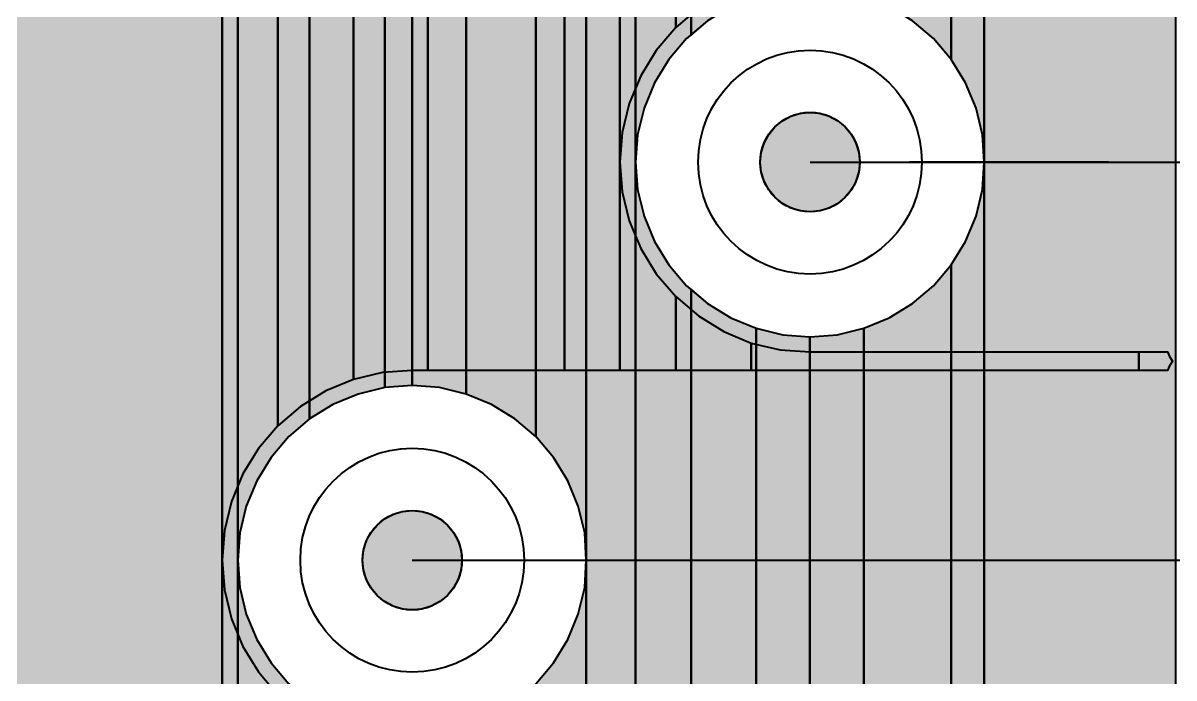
# Model space of a CAD drawing. Header units: millimetres. Extents: x 3.5 to 57, y 2.4 to 42.4.
# Drawn here: x 48.037 to 50.352, y 26.99 to 28.307 of the extents above; entities that cross this region are included whole.
import ezdxf

# ---------------------------------------------------------------- set-up
doc = ezdxf.new("R2010")
doc.units = ezdxf.units.MM
for name, color, linetype in [('bottom_copper', 7, 'Continuous'), ('drill_plated', 7, 'Continuous'), ('top_copper', 7, 'Continuous'), ('top_silk', 7, 'Continuous')]:
    doc.layers.add(name, color=color, linetype=linetype)

# ---------------------------------------------------------------- blocks, each defined once
blk = doc.blocks.new('Block2128')
at = {"layer": 'bottom_copper', "lineweight": 40}
for points in [[(0.1755, 25.4417), (0.1398, 25.4836), (0.0979, 25.5193), (0.0509, 25.5481), (0, 25.5692), (0, 38.9999), (0.1755, 38.9999), (0.1755, 25.4417)], [(0.2415, 25.2353), (0.2383, 25.2902), (0.2254, 25.3438), (0.2043, 25.3947), (0.1755, 25.4417), (0.1755, 38.9999), (0.2415, 38.9999), (0.2415, 25.2353)], [(0.6267, 0), (0.2415, 0), (0.2415, 38.9999), (0.6267, 38.9999), (0.6267, 0)], [(0.2415, 23.6353), (0.2383, 23.6902), (0.2254, 23.7438), (0.2043, 23.7947), (0.1755, 23.8417), (0.1755, 25.0289), (0.2043, 25.0759), (0.2254, 25.1268), (0.2383, 25.1804), (0.2415, 25.2353), (0.2415, 23.6353)], [(0.1755, 23.8417), (0.1398, 23.8836), (0.0979, 23.9193), (0.0509, 23.9481), (0, 23.9692), (0, 24.9014), (0.0509, 24.9225), (0.0979, 24.9513), (0.1398, 24.987), (0.1755, 25.0289), (0.1755, 23.8417)], [(0, 23.9692), (-0.0536, 23.9821), (-0.1085, 23.9864), (-0.109, 23.9863), (-0.109, 24.8843), (-0.1085, 24.8842), (-0.0536, 24.8885), (0, 24.9014), (0, 23.9692)]]:
    blk.add_hatch(color=7, dxfattribs=at).paths.add_polyline_path(points, flags=0)
at = {"layer": 'bottom_copper', "color": 7, "lineweight": 40}
for points in [[(0.1755, 25.4417), (0.1398, 25.4836), (0.0979, 25.5193), (0.0509, 25.5481), (0, 25.5692), (0, 38.9999), (0.1755, 38.9999), (0.1755, 25.4417)], [(0.2415, 25.2353), (0.2383, 25.2902), (0.2254, 25.3438), (0.2043, 25.3947), (0.1755, 25.4417), (0.1755, 38.9999), (0.2415, 38.9999), (0.2415, 25.2353)], [(0.6267, 0), (0.2415, 0), (0.2415, 38.9999), (0.6267, 38.9999), (0.6267, 0)], [(0.2415, 23.6353), (0.2383, 23.6902), (0.2254, 23.7438), (0.2043, 23.7947), (0.1755, 23.8417), (0.1755, 25.0289), (0.2043, 25.0759), (0.2254, 25.1268), (0.2383, 25.1804), (0.2415, 25.2353), (0.2415, 23.6353)], [(0.1755, 23.8417), (0.1398, 23.8836), (0.0979, 23.9193), (0.0509, 23.9481), (0, 23.9692), (0, 24.9014), (0.0509, 24.9225), (0.0979, 24.9513), (0.1398, 24.987), (0.1755, 25.0289), (0.1755, 23.8417)], [(0, 23.9692), (-0.0536, 23.9821), (-0.1085, 23.9864), (-0.109, 23.9863), (-0.109, 24.8843), (-0.1085, 24.8842), (-0.0536, 24.8885), (0, 24.9014), (0, 23.9692)]]:
    blk.add_lwpolyline(points, close=True, dxfattribs=at)
blk = doc.blocks.new('Block3784')
at = {"layer": 'bottom_copper', "lineweight": 40}
for points in [[(0, 24.7692), (-0.0536, 24.7821), (-0.1085, 24.7864), (-0.109, 24.7863), (-0.109, 38.9999), (0, 38.9999), (0, 24.7692)], [(0.1398, 24.6836), (0.0979, 24.7193), (0.0509, 24.7481), (0, 24.7692), (0, 38.9999), (0.1398, 38.9999), (0.1398, 24.6836)], [(0.2415, 24.4353), (0.2383, 24.4902), (0.2254, 24.5438), (0.2043, 24.5947), (0.1755, 24.6417), (0.1398, 24.6836), (0.1398, 38.9999), (0.2415, 38.9999), (0.2415, 24.4353)], [(0.3404, 4.6788), (0.3385, 4.6819), (0.2736, 4.7579), (0.2415, 4.7853), (0.2415, 38.9999), (0.3404, 38.9999), (0.3404, 4.6788)], [(0.4523, 25.4914), (0.4432, 25.4836), (0.4075, 25.4417), (0.3787, 25.3947), (0.3576, 25.3438), (0.3447, 25.2902), (0.3404, 25.2353), (0.3404, 38.9999), (0.4523, 38.9999), (0.4523, 25.4914)], [(0.583, 25.5692), (0.5321, 25.5481), (0.4851, 25.5193), (0.4523, 25.4914), (0.4523, 38.9999), (0.583, 38.9999), (0.583, 25.5692)], [(0.4523, 23.8914), (0.4432, 23.8836), (0.4075, 23.8417), (0.3787, 23.7947), (0.3576, 23.7438), (0.3447, 23.6902), (0.3404, 23.6353), (0.3404, 25.2353), (0.3447, 25.1804), (0.3576, 25.1268), (0.3787, 25.0759), (0.4075, 25.0289), (0.4432, 24.987), (0.4523, 24.9792), (0.4523, 23.8914)], [(0.583, 23.9692), (0.5321, 23.9481), (0.4851, 23.9193), (0.4523, 23.8914), (0.4523, 24.9792), (0.4851, 24.9513), (0.5321, 24.9225), (0.583, 24.9014), (0.583, 23.9692)], [(0.691, 23.9863), (0.6366, 23.9821), (0.583, 23.9692), (0.583, 24.9014), (0.6366, 24.8885), (0.691, 24.8843), (0.691, 23.9863)], [(0.2415, 22.8353), (0.2383, 22.8902), (0.2254, 22.9438), (0.2043, 22.9947), (0.1755, 23.0417), (0.1398, 23.0836), (0.1398, 24.1871), (0.1755, 24.229), (0.2043, 24.2759), (0.2254, 24.3268), (0.2383, 24.3804), (0.2415, 24.4353), (0.2415, 22.8353)]]:
    blk.add_hatch(color=7, dxfattribs=at).paths.add_polyline_path(points, flags=0)
at = {"layer": 'bottom_copper', "color": 7, "lineweight": 40}
for points in [[(0, 24.7692), (-0.0536, 24.7821), (-0.1085, 24.7864), (-0.109, 24.7863), (-0.109, 38.9999), (0, 38.9999), (0, 24.7692)], [(0.1398, 24.6836), (0.0979, 24.7193), (0.0509, 24.7481), (0, 24.7692), (0, 38.9999), (0.1398, 38.9999), (0.1398, 24.6836)], [(0.2415, 24.4353), (0.2383, 24.4902), (0.2254, 24.5438), (0.2043, 24.5947), (0.1755, 24.6417), (0.1398, 24.6836), (0.1398, 38.9999), (0.2415, 38.9999), (0.2415, 24.4353)], [(0.3404, 4.6788), (0.3385, 4.6819), (0.2736, 4.7579), (0.2415, 4.7853), (0.2415, 38.9999), (0.3404, 38.9999), (0.3404, 4.6788)], [(0.4523, 25.4914), (0.4432, 25.4836), (0.4075, 25.4417), (0.3787, 25.3947), (0.3576, 25.3438), (0.3447, 25.2902), (0.3404, 25.2353), (0.3404, 38.9999), (0.4523, 38.9999), (0.4523, 25.4914)], [(0.583, 25.5692), (0.5321, 25.5481), (0.4851, 25.5193), (0.4523, 25.4914), (0.4523, 38.9999), (0.583, 38.9999), (0.583, 25.5692)], [(0.4523, 23.8914), (0.4432, 23.8836), (0.4075, 23.8417), (0.3787, 23.7947), (0.3576, 23.7438), (0.3447, 23.6902), (0.3404, 23.6353), (0.3404, 25.2353), (0.3447, 25.1804), (0.3576, 25.1268), (0.3787, 25.0759), (0.4075, 25.0289), (0.4432, 24.987), (0.4523, 24.9792), (0.4523, 23.8914)], [(0.583, 23.9692), (0.5321, 23.9481), (0.4851, 23.9193), (0.4523, 23.8914), (0.4523, 24.9792), (0.4851, 24.9513), (0.5321, 24.9225), (0.583, 24.9014), (0.583, 23.9692)], [(0.691, 23.9863), (0.6366, 23.9821), (0.583, 23.9692), (0.583, 24.9014), (0.6366, 24.8885), (0.691, 24.8843), (0.691, 23.9863)], [(0.2415, 22.8353), (0.2383, 22.8902), (0.2254, 22.9438), (0.2043, 22.9947), (0.1755, 23.0417), (0.1398, 23.0836), (0.1398, 24.1871), (0.1755, 24.229), (0.2043, 24.2759), (0.2254, 24.3268), (0.2383, 24.3804), (0.2415, 24.4353), (0.2415, 22.8353)]]:
    blk.add_lwpolyline(points, close=True, dxfattribs=at)
blk = doc.blocks.new('Block4807')
at = {"layer": 'bottom_copper', "lineweight": 40}
for points in [[(7.5396, 4.9425), (3.2753, 4.9425), (3.2753, 38.9999), (7.5396, 38.9999), (7.5396, 4.9425)], [(7.6843, 24.7193), (7.6424, 24.6836), (7.6067, 24.6417), (7.5779, 24.5947), (7.5568, 24.5438), (7.5439, 24.4902), (7.5396, 24.4353), (7.5396, 38.9999), (7.6843, 38.9999), (7.6843, 24.7193)], [(7.8358, 24.7821), (7.7822, 24.7692), (7.7313, 24.7481), (7.6843, 24.7193), (7.6843, 38.9999), (7.8358, 38.9999), (7.8358, 24.7821)], [(7.8902, 24.7863), (7.8358, 24.7821), (7.8358, 38.9999), (7.8902, 38.9999), (7.8902, 24.7863)], [(7.6843, 23.1193), (7.6424, 23.0836), (7.6067, 23.0417), (7.5779, 22.9947), (7.5568, 22.9438), (7.5439, 22.8902), (7.5396, 22.8353), (7.5396, 24.4353), (7.5439, 24.3804), (7.5568, 24.3268), (7.5779, 24.2759), (7.6067, 24.229), (7.6424, 24.1871), (7.6843, 24.1513), (7.6843, 23.1193)]]:
    blk.add_hatch(color=7, dxfattribs=at).paths.add_polyline_path(points, flags=0)
at = {"layer": 'bottom_copper', "color": 7, "lineweight": 40}
for points in [[(7.5396, 4.9425), (3.2753, 4.9425), (3.2753, 38.9999), (7.5396, 38.9999), (7.5396, 4.9425)], [(7.6843, 24.7193), (7.6424, 24.6836), (7.6067, 24.6417), (7.5779, 24.5947), (7.5568, 24.5438), (7.5439, 24.4902), (7.5396, 24.4353), (7.5396, 38.9999), (7.6843, 38.9999), (7.6843, 24.7193)], [(7.8358, 24.7821), (7.7822, 24.7692), (7.7313, 24.7481), (7.6843, 24.7193), (7.6843, 38.9999), (7.8358, 38.9999), (7.8358, 24.7821)], [(7.8902, 24.7863), (7.8358, 24.7821), (7.8358, 38.9999), (7.8902, 38.9999), (7.8902, 24.7863)], [(7.6843, 23.1193), (7.6424, 23.0836), (7.6067, 23.0417), (7.5779, 22.9947), (7.5568, 22.9438), (7.5439, 22.8902), (7.5396, 22.8353), (7.5396, 24.4353), (7.5439, 24.3804), (7.5568, 24.3268), (7.5779, 24.2759), (7.6067, 24.229), (7.6424, 24.1871), (7.6843, 24.1513), (7.6843, 23.1193)]]:
    blk.add_lwpolyline(points, close=True, dxfattribs=at)
blk = doc.blocks.new('Block24421')
at = {"layer": 'top_copper', "lineweight": 40}
for points in [[(-0.112, 4.9425), (-2.0841, 4.9425), (-2.0841, 38.9999), (-0.112, 38.9999), (-0.112, 4.9425)], [(0, 24.7056), (-0.039, 24.6599), (-0.0703, 24.6088), (-0.0933, 24.5534), (-0.1073, 24.4951), (-0.112, 24.4353), (-0.112, 38.9999), (0, 38.9999), (0, 24.7056)], [(0.1521, 24.7988), (0.0967, 24.7758), (0.0456, 24.7445), (0, 24.7056), (0, 38.9999), (0.1521, 38.9999), (0.1521, 24.7988)], [(0.3015, 24.8163), (0.2702, 24.8163), (0.2104, 24.8128), (0.1521, 24.7988), (0.1521, 38.9999), (0.3015, 38.9999), (0.3015, 24.8163)], [(0.5763, 24.8163), (0.3015, 24.8163), (0.3015, 38.9999), (0.5763, 38.9999), (0.5763, 24.8163)], [(0.688, 24.8163), (0.5763, 24.8163), (0.5763, 38.9999), (0.688, 38.9999), (0.688, 24.8163)], [(0.8, 25.5055), (0.761, 25.4599), (0.7297, 25.4088), (0.7067, 25.3534), (0.6927, 25.2951), (0.688, 25.2353), (0.688, 38.9999), (0.8, 38.9999), (0.8, 25.5055)], [(0.9521, 25.5988), (0.8967, 25.5758), (0.8456, 25.5445), (0.8, 25.5055), (0.8, 38.9999), (0.9521, 38.9999), (0.9521, 25.5988)], [(0.8, 24.8163), (0.688, 24.8163), (0.688, 25.2353), (0.6927, 25.1755), (0.7067, 25.1172), (0.7297, 25.0618), (0.761, 25.0107), (0.8, 24.9651), (0.8, 24.8163)], [(0.9521, 24.8163), (0.8, 24.8163), (0.8, 24.9651), (0.8456, 24.9261), (0.8967, 24.8948), (0.9521, 24.8718), (0.9521, 24.8163)], [(1.7315, 24.8163), (0.9521, 24.8163), (0.9521, 24.8718), (1.0104, 24.8578), (1.0702, 24.8543), (1.7315, 24.8543), (1.7315, 24.8163)], [(0, 23.1055), (-0.039, 23.0599), (-0.0703, 23.0088), (-0.0933, 22.9534), (-0.1073, 22.8951), (-0.112, 22.8353), (-0.112, 24.4353), (-0.1073, 24.3755), (-0.0933, 24.3172), (-0.0703, 24.2618), (-0.039, 24.2107), (0, 24.1651), (0, 23.1055)]]:
    blk.add_hatch(color=7, dxfattribs=at).paths.add_polyline_path(points, flags=0)
at = {"layer": 'top_copper', "color": 7, "lineweight": 40}
for points in [[(-0.112, 4.9425), (-2.0841, 4.9425), (-2.0841, 38.9999), (-0.112, 38.9999), (-0.112, 4.9425)], [(0, 24.7056), (-0.039, 24.6599), (-0.0703, 24.6088), (-0.0933, 24.5534), (-0.1073, 24.4951), (-0.112, 24.4353), (-0.112, 38.9999), (0, 38.9999), (0, 24.7056)], [(0.1521, 24.7988), (0.0967, 24.7758), (0.0456, 24.7445), (0, 24.7056), (0, 38.9999), (0.1521, 38.9999), (0.1521, 24.7988)], [(0.3015, 24.8163), (0.2702, 24.8163), (0.2104, 24.8128), (0.1521, 24.7988), (0.1521, 38.9999), (0.3015, 38.9999), (0.3015, 24.8163)], [(0.5763, 24.8163), (0.3015, 24.8163), (0.3015, 38.9999), (0.5763, 38.9999), (0.5763, 24.8163)], [(0.688, 24.8163), (0.5763, 24.8163), (0.5763, 38.9999), (0.688, 38.9999), (0.688, 24.8163)], [(0.8, 25.5055), (0.761, 25.4599), (0.7297, 25.4088), (0.7067, 25.3534), (0.6927, 25.2951), (0.688, 25.2353), (0.688, 38.9999), (0.8, 38.9999), (0.8, 25.5055)], [(0.9521, 25.5988), (0.8967, 25.5758), (0.8456, 25.5445), (0.8, 25.5055), (0.8, 38.9999), (0.9521, 38.9999), (0.9521, 25.5988)], [(0.8, 24.8163), (0.688, 24.8163), (0.688, 25.2353), (0.6927, 25.1755), (0.7067, 25.1172), (0.7297, 25.0618), (0.761, 25.0107), (0.8, 24.9651), (0.8, 24.8163)], [(0.9521, 24.8163), (0.8, 24.8163), (0.8, 24.9651), (0.8456, 24.9261), (0.8967, 24.8948), (0.9521, 24.8718), (0.9521, 24.8163)], [(1.7315, 24.8163), (0.9521, 24.8163), (0.9521, 24.8718), (1.0104, 24.8578), (1.0702, 24.8543), (1.7315, 24.8543), (1.7315, 24.8163)], [(0, 23.1055), (-0.039, 23.0599), (-0.0703, 23.0088), (-0.0933, 22.9534), (-0.1073, 22.8951), (-0.112, 22.8353), (-0.112, 24.4353), (-0.1073, 24.3755), (-0.0933, 24.3172), (-0.0703, 24.2618), (-0.039, 24.2107), (0, 24.1651), (0, 23.1055)]]:
    blk.add_lwpolyline(points, close=True, dxfattribs=at)

msp = doc.modelspace()

# ---------------------------------------------------------------- hatches: boundary and pattern name
at = {"layer": 'bottom_copper', "lineweight": 40}
for points in [[(49.7184, 28.0076), (49.7127, 27.9888), (49.7034, 27.9715), (49.691, 27.9564), (49.6759, 27.944), (49.6586, 27.9347), (49.6398, 27.929), (49.6203, 27.9271), (49.6008, 27.929), (49.582, 27.9347), (49.5647, 27.944), (49.5496, 27.9564), (49.5372, 27.9715), (49.5279, 27.9888), (49.5222, 28.0076), (49.5203, 28.0271), (49.5222, 28.0466), (49.5279, 28.0654), (49.5372, 28.0827), (49.5496, 28.0978), (49.5647, 28.1102), (49.582, 28.1195), (49.6008, 28.1252), (49.6203, 28.1271), (49.6398, 28.1252), (49.6586, 28.1195), (49.6759, 28.1102), (49.691, 28.0978), (49.7034, 28.0827), (49.7127, 28.0654), (49.7184, 28.0466), (49.7203, 28.0271), (49.7184, 28.0076)], [(48.9184, 27.2076), (48.9127, 27.1888), (48.9034, 27.1715), (48.891, 27.1564), (48.8759, 27.144), (48.8586, 27.1347), (48.8398, 27.129), (48.8203, 27.1271), (48.8008, 27.129), (48.782, 27.1347), (48.7647, 27.144), (48.7496, 27.1564), (48.7372, 27.1715), (48.7279, 27.1888), (48.7222, 27.2076), (48.7203, 27.2271), (48.7222, 27.2466), (48.7279, 27.2654), (48.7372, 27.2827), (48.7496, 27.2978), (48.7647, 27.3102), (48.782, 27.3195), (48.8008, 27.3252), (48.8203, 27.3271), (48.8398, 27.3252), (48.8586, 27.3195), (48.8759, 27.3102), (48.891, 27.2978), (48.9034, 27.2827), (48.9127, 27.2654), (48.9184, 27.2466), (48.9203, 27.2271), (48.9184, 27.2076)]]:
    msp.add_hatch(color=7, dxfattribs=at).paths.add_polyline_path(points, flags=0)
at = {"layer": 'drill_plated', "lineweight": 40}
for points in [[(49.7184, 28.0076), (49.7127, 27.9888), (49.7034, 27.9715), (49.691, 27.9564), (49.6759, 27.944), (49.6586, 27.9347), (49.6398, 27.929), (49.6203, 27.9271), (49.6008, 27.929), (49.582, 27.9347), (49.5647, 27.944), (49.5496, 27.9564), (49.5372, 27.9715), (49.5279, 27.9888), (49.5222, 28.0076), (49.5203, 28.0271), (49.5222, 28.0466), (49.5279, 28.0654), (49.5372, 28.0827), (49.5496, 28.0978), (49.5647, 28.1102), (49.582, 28.1195), (49.6008, 28.1252), (49.6203, 28.1271), (49.6398, 28.1252), (49.6586, 28.1195), (49.6759, 28.1102), (49.691, 28.0978), (49.7034, 28.0827), (49.7127, 28.0654), (49.7184, 28.0466), (49.7203, 28.0271), (49.7184, 28.0076)], [(48.9184, 27.2076), (48.9127, 27.1888), (48.9034, 27.1715), (48.891, 27.1564), (48.8759, 27.144), (48.8586, 27.1347), (48.8398, 27.129), (48.8203, 27.1271), (48.8008, 27.129), (48.782, 27.1347), (48.7647, 27.144), (48.7496, 27.1564), (48.7372, 27.1715), (48.7279, 27.1888), (48.7222, 27.2076), (48.7203, 27.2271), (48.7222, 27.2466), (48.7279, 27.2654), (48.7372, 27.2827), (48.7496, 27.2978), (48.7647, 27.3102), (48.782, 27.3195), (48.8008, 27.3252), (48.8203, 27.3271), (48.8398, 27.3252), (48.8586, 27.3195), (48.8759, 27.3102), (48.891, 27.2978), (48.9034, 27.2827), (48.9127, 27.2654), (48.9184, 27.2466), (48.9203, 27.2271), (48.9184, 27.2076)]]:
    msp.add_hatch(color=7, dxfattribs=at).paths.add_polyline_path(points, flags=0)
at = {"layer": 'top_copper', "lineweight": 40}
for points in [[(49.7184, 28.0076), (49.7127, 27.9888), (49.7034, 27.9715), (49.691, 27.9564), (49.6759, 27.944), (49.6586, 27.9347), (49.6398, 27.929), (49.6203, 27.9271), (49.6008, 27.929), (49.582, 27.9347), (49.5647, 27.944), (49.5496, 27.9564), (49.5372, 27.9715), (49.5279, 27.9888), (49.5222, 28.0076), (49.5203, 28.0271), (49.5222, 28.0466), (49.5279, 28.0654), (49.5372, 28.0827), (49.5496, 28.0978), (49.5647, 28.1102), (49.582, 28.1195), (49.6008, 28.1252), (49.6203, 28.1271), (49.6398, 28.1252), (49.6586, 28.1195), (49.6759, 28.1102), (49.691, 28.0978), (49.7034, 28.0827), (49.7127, 28.0654), (49.7184, 28.0466), (49.7203, 28.0271), (49.7184, 28.0076)], [(50.3433, 27.6178), (50.3393, 27.6081), (50.2816, 27.6081), (50.2816, 27.6461), (50.3393, 27.6461), (50.3433, 27.6364), (50.349, 27.6271), (50.3433, 27.6178)], [(48.9184, 27.2076), (48.9127, 27.1888), (48.9034, 27.1715), (48.891, 27.1564), (48.8759, 27.144), (48.8586, 27.1347), (48.8398, 27.129), (48.8203, 27.1271), (48.8008, 27.129), (48.782, 27.1347), (48.7647, 27.144), (48.7496, 27.1564), (48.7372, 27.1715), (48.7279, 27.1888), (48.7222, 27.2076), (48.7203, 27.2271), (48.7222, 27.2466), (48.7279, 27.2654), (48.7372, 27.2827), (48.7496, 27.2978), (48.7647, 27.3102), (48.782, 27.3195), (48.8008, 27.3252), (48.8203, 27.3271), (48.8398, 27.3252), (48.8586, 27.3195), (48.8759, 27.3102), (48.891, 27.2978), (48.9034, 27.2827), (48.9127, 27.2654), (48.9184, 27.2466), (48.9203, 27.2271), (48.9184, 27.2076)]]:
    msp.add_hatch(color=7, dxfattribs=at).paths.add_polyline_path(points, flags=0)

# ---------------------------------------------------------------- linework, layer by layer
at = {"layer": 'bottom_copper', "color": 7, "lineweight": 40}
for p, q in [((48.8198, 27.5781), (48.8198, 41.7917)), ((48.8198, 41.7917), (48.8198, 27.5781)), ((49.4139, 28.3111), (49.372, 28.2754)), ((49.8686, 28.2754), (49.8267, 28.3111)), ((49.372, 28.2754), (49.3363, 28.2335)), ((49.9043, 28.2335), (49.8686, 28.2754)), ((49.3363, 28.2335), (49.3075, 28.1865)), ((49.9331, 28.1865), (49.9043, 28.2335)), ((49.3075, 28.1865), (49.2864, 28.1356)), ((49.9542, 28.1356), (49.9331, 28.1865)), ((49.2864, 28.1356), (49.2735, 28.082)), ((49.9671, 28.082), (49.9542, 28.1356)), ((49.2735, 28.082), (49.2692, 28.0271)), ((49.9703, 28.0271), (49.9671, 28.082)), ((49.2692, 28.0271), (49.2735, 27.9722)), ((49.9671, 27.9722), (49.9703, 28.0271)), ((49.2735, 27.9722), (49.2864, 27.9186)), ((49.9542, 27.9186), (49.9671, 27.9722)), ((49.2864, 27.9186), (49.3075, 27.8677)), ((49.9331, 27.8677), (49.9542, 27.9186)), ((49.3075, 27.8677), (49.3363, 27.8207)), ((49.9043, 27.8207), (49.9331, 27.8677)), ((49.3363, 27.8207), (49.372, 27.7788)), ((49.8686, 27.7788), (49.9043, 27.8207)), ((49.372, 27.7788), (49.4139, 27.7431)), ((49.8267, 27.7431), (49.8686, 27.7788)), ((49.4139, 27.7431), (49.4609, 27.7143)), ((49.7797, 27.7143), (49.8267, 27.7431)), ((49.4609, 27.7143), (49.5118, 27.6932)), ((49.7288, 27.6932), (49.7797, 27.7143)), ((49.5118, 27.6932), (49.5654, 27.6803)), ((49.6752, 27.6803), (49.7288, 27.6932)), ((49.5654, 27.6803), (49.6198, 27.6761)), ((49.6198, 26.7781), (49.6198, 27.6761)), ((49.6198, 27.6761), (49.6203, 27.676)), ((49.6198, 27.6761), (49.6198, 26.7781)), ((49.6203, 27.676), (49.6752, 27.6803)), ((48.7654, 27.5739), (48.7118, 27.561)), ((48.8198, 27.5781), (48.7654, 27.5739)), ((48.8203, 27.5782), (48.8198, 27.5781)), ((48.8752, 27.5739), (48.8203, 27.5782)), ((48.9288, 27.561), (48.8752, 27.5739)), ((48.7118, 27.561), (48.6609, 27.5399)), ((48.9797, 27.5399), (48.9288, 27.561)), ((48.6609, 27.5399), (48.6139, 27.5111)), ((49.0267, 27.5111), (48.9797, 27.5399)), ((48.6139, 27.5111), (48.572, 27.4754)), ((49.0686, 27.4754), (49.0267, 27.5111)), ((48.572, 27.4754), (48.5363, 27.4335)), ((49.1043, 27.4335), (49.0686, 27.4754)), ((48.5363, 27.4335), (48.5075, 27.3865)), ((49.1331, 27.3865), (49.1043, 27.4335)), ((48.5075, 27.3865), (48.4864, 27.3356)), ((49.1542, 27.3356), (49.1331, 27.3865)), ((48.4864, 27.3356), (48.4735, 27.282)), ((49.1671, 27.282), (49.1542, 27.3356)), ((48.4735, 27.282), (48.4692, 27.2271)), ((49.1703, 27.2271), (49.1671, 27.282)), ((48.4692, 27.2271), (48.4735, 27.1722)), ((49.1671, 27.1722), (49.1703, 27.2271)), ((48.4735, 27.1722), (48.4864, 27.1186)), ((49.1542, 27.1186), (49.1671, 27.1722)), ((48.4864, 27.1186), (48.5075, 27.0677)), ((49.1331, 27.0677), (49.1542, 27.1186)), ((48.5075, 27.0677), (48.5363, 27.0208)), ((49.1043, 27.0208), (49.1331, 27.0677)), ((48.5363, 27.0208), (48.572, 26.9789)), ((49.0686, 26.9789), (49.1043, 27.0208))]:
    msp.add_line(p, q, dxfattribs=at)
for points in [[(49.7184, 28.0076), (49.7127, 27.9888), (49.7034, 27.9715), (49.691, 27.9564), (49.6759, 27.944), (49.6586, 27.9347), (49.6398, 27.929), (49.6203, 27.9271), (49.6008, 27.929), (49.582, 27.9347), (49.5647, 27.944), (49.5496, 27.9564), (49.5372, 27.9715), (49.5279, 27.9888), (49.5222, 28.0076), (49.5203, 28.0271), (49.5222, 28.0466), (49.5279, 28.0654), (49.5372, 28.0827), (49.5496, 28.0978), (49.5647, 28.1102), (49.582, 28.1195), (49.6008, 28.1252), (49.6203, 28.1271), (49.6398, 28.1252), (49.6586, 28.1195), (49.6759, 28.1102), (49.691, 28.0978), (49.7034, 28.0827), (49.7127, 28.0654), (49.7184, 28.0466), (49.7203, 28.0271), (49.7184, 28.0076)], [(48.9184, 27.2076), (48.9127, 27.1888), (48.9034, 27.1715), (48.891, 27.1564), (48.8759, 27.144), (48.8586, 27.1347), (48.8398, 27.129), (48.8203, 27.1271), (48.8008, 27.129), (48.782, 27.1347), (48.7647, 27.144), (48.7496, 27.1564), (48.7372, 27.1715), (48.7279, 27.1888), (48.7222, 27.2076), (48.7203, 27.2271), (48.7222, 27.2466), (48.7279, 27.2654), (48.7372, 27.2827), (48.7496, 27.2978), (48.7647, 27.3102), (48.782, 27.3195), (48.8008, 27.3252), (48.8203, 27.3271), (48.8398, 27.3252), (48.8586, 27.3195), (48.8759, 27.3102), (48.891, 27.2978), (48.9034, 27.2827), (48.9127, 27.2654), (48.9184, 27.2466), (48.9203, 27.2271), (48.9184, 27.2076)]]:
    msp.add_lwpolyline(points, close=True, dxfattribs=at)
for centre, major_axis in [((49.6203, 28.0271), (0.225, 0)), ((49.6203, 28.0271), (0.1, 0)), ((48.8203, 27.2271), (0.225, 0)), ((48.8203, 27.2271), (0.1, 0))]:
    msp.add_ellipse(centre, major_axis=major_axis, ratio=1, dxfattribs=at)
at = {"layer": 'drill_plated', "color": 7, "lineweight": 40}
for points in [[(49.7184, 28.0076), (49.7127, 27.9888), (49.7034, 27.9715), (49.691, 27.9564), (49.6759, 27.944), (49.6586, 27.9347), (49.6398, 27.929), (49.6203, 27.9271), (49.6008, 27.929), (49.582, 27.9347), (49.5647, 27.944), (49.5496, 27.9564), (49.5372, 27.9715), (49.5279, 27.9888), (49.5222, 28.0076), (49.5203, 28.0271), (49.5222, 28.0466), (49.5279, 28.0654), (49.5372, 28.0827), (49.5496, 28.0978), (49.5647, 28.1102), (49.582, 28.1195), (49.6008, 28.1252), (49.6203, 28.1271), (49.6398, 28.1252), (49.6586, 28.1195), (49.6759, 28.1102), (49.691, 28.0978), (49.7034, 28.0827), (49.7127, 28.0654), (49.7184, 28.0466), (49.7203, 28.0271), (49.7184, 28.0076)], [(48.9184, 27.2076), (48.9127, 27.1888), (48.9034, 27.1715), (48.891, 27.1564), (48.8759, 27.144), (48.8586, 27.1347), (48.8398, 27.129), (48.8203, 27.1271), (48.8008, 27.129), (48.782, 27.1347), (48.7647, 27.144), (48.7496, 27.1564), (48.7372, 27.1715), (48.7279, 27.1888), (48.7222, 27.2076), (48.7203, 27.2271), (48.7222, 27.2466), (48.7279, 27.2654), (48.7372, 27.2827), (48.7496, 27.2978), (48.7647, 27.3102), (48.782, 27.3195), (48.8008, 27.3252), (48.8203, 27.3271), (48.8398, 27.3252), (48.8586, 27.3195), (48.8759, 27.3102), (48.891, 27.2978), (48.9034, 27.2827), (48.9127, 27.2654), (48.9184, 27.2466), (48.9203, 27.2271), (48.9184, 27.2076)]]:
    msp.add_lwpolyline(points, close=True, dxfattribs=at)
for centre in [(49.6203, 28.0271), (48.8203, 27.2271)]:
    msp.add_ellipse(centre, major_axis=(0.1, 0), ratio=1, dxfattribs=at)
at = {"layer": 'top_copper', "color": 7, "lineweight": 40}
for p, q in [((49.3957, 28.3363), (49.3501, 28.2973)), ((49.3501, 28.2973), (49.3111, 28.2517)), ((49.3111, 28.2517), (49.2798, 28.2006)), ((49.2798, 28.2006), (49.2568, 28.1452)), ((49.2568, 28.1452), (49.2428, 28.0869)), ((49.2428, 28.0869), (49.2381, 28.0271)), ((49.2381, 28.0271), (49.2428, 27.9673)), ((49.6203, 28.0271), (51.2203, 28.0271)), ((49.2428, 27.9673), (49.2568, 27.909)), ((49.2568, 27.909), (49.2798, 27.8536)), ((49.2798, 27.8536), (49.3111, 27.8025)), ((49.3111, 27.8025), (49.3501, 27.7569)), ((49.3501, 27.7569), (49.3957, 27.7179)), ((49.3957, 27.7179), (49.4468, 27.6866)), ((49.4468, 27.6866), (49.5022, 27.6636)), ((49.5022, 27.6636), (49.5605, 27.6496)), ((49.5605, 27.6496), (49.6203, 27.6461)), ((49.6203, 27.6461), (50.2816, 27.6461)), ((50.2816, 27.6081), (50.2816, 27.6461)), ((50.2816, 27.6461), (50.3393, 27.6461)), ((50.2816, 27.6461), (50.2816, 27.6081)), ((50.3393, 27.6461), (50.3433, 27.6364)), ((50.3433, 27.6178), (50.3393, 27.6081)), ((50.3433, 27.6364), (50.349, 27.6271)), ((50.349, 27.6271), (50.3433, 27.6178)), ((48.7605, 27.6046), (48.7022, 27.5906)), ((48.8203, 27.6081), (48.7605, 27.6046)), ((50.2816, 27.6081), (48.8203, 27.6081)), ((50.3393, 27.6081), (50.2816, 27.6081)), ((48.7022, 27.5906), (48.6468, 27.5676)), ((48.6468, 27.5676), (48.5957, 27.5363)), ((48.5957, 27.5363), (48.5501, 27.4974)), ((48.5501, 27.4974), (48.5111, 27.4517)), ((48.5111, 27.4517), (48.4798, 27.4006)), ((48.4798, 27.4006), (48.4568, 27.3452)), ((48.4568, 27.3452), (48.4428, 27.2869)), ((48.4428, 27.2869), (48.4381, 27.2271)), ((48.4381, 27.2271), (48.4428, 27.1673)), ((48.8203, 27.2271), (51.2203, 27.2271)), ((48.4428, 27.1673), (48.4568, 27.109)), ((48.4568, 27.109), (48.4798, 27.0536)), ((48.4798, 27.0536), (48.5111, 27.0025)), ((48.5111, 27.0025), (48.5501, 26.9569))]:
    msp.add_line(p, q, dxfattribs=at)
for points in [[(49.7184, 28.0076), (49.7127, 27.9888), (49.7034, 27.9715), (49.691, 27.9564), (49.6759, 27.944), (49.6586, 27.9347), (49.6398, 27.929), (49.6203, 27.9271), (49.6008, 27.929), (49.582, 27.9347), (49.5647, 27.944), (49.5496, 27.9564), (49.5372, 27.9715), (49.5279, 27.9888), (49.5222, 28.0076), (49.5203, 28.0271), (49.5222, 28.0466), (49.5279, 28.0654), (49.5372, 28.0827), (49.5496, 28.0978), (49.5647, 28.1102), (49.582, 28.1195), (49.6008, 28.1252), (49.6203, 28.1271), (49.6398, 28.1252), (49.6586, 28.1195), (49.6759, 28.1102), (49.691, 28.0978), (49.7034, 28.0827), (49.7127, 28.0654), (49.7184, 28.0466), (49.7203, 28.0271), (49.7184, 28.0076)], [(50.3433, 27.6178), (50.3393, 27.6081), (50.2816, 27.6081), (50.2816, 27.6461), (50.3393, 27.6461), (50.3433, 27.6364), (50.349, 27.6271), (50.3433, 27.6178)], [(48.9184, 27.2076), (48.9127, 27.1888), (48.9034, 27.1715), (48.891, 27.1564), (48.8759, 27.144), (48.8586, 27.1347), (48.8398, 27.129), (48.8203, 27.1271), (48.8008, 27.129), (48.782, 27.1347), (48.7647, 27.144), (48.7496, 27.1564), (48.7372, 27.1715), (48.7279, 27.1888), (48.7222, 27.2076), (48.7203, 27.2271), (48.7222, 27.2466), (48.7279, 27.2654), (48.7372, 27.2827), (48.7496, 27.2978), (48.7647, 27.3102), (48.782, 27.3195), (48.8008, 27.3252), (48.8203, 27.3271), (48.8398, 27.3252), (48.8586, 27.3195), (48.8759, 27.3102), (48.891, 27.2978), (48.9034, 27.2827), (48.9127, 27.2654), (48.9184, 27.2466), (48.9203, 27.2271), (48.9184, 27.2076)]]:
    msp.add_lwpolyline(points, close=True, dxfattribs=at)
for centre, major_axis in [((49.6203, 28.0271), (0.225, 0)), ((49.6203, 28.0271), (0.1, 0)), ((48.8203, 27.2271), (0.225, 0)), ((48.8203, 27.2271), (0.1, 0))]:
    msp.add_ellipse(centre, major_axis=major_axis, ratio=1, dxfattribs=at)
at = {"layer": 'top_silk', "color": 7, "lineweight": 40}
msp.add_line((50.2203, 28.0271), (49.8203, 28.0271), dxfattribs=at)

# ---------------------------------------------------------------- block references
at = {"layer": 'bottom_copper'}
for name, p in [('Block4807', (40.9296, 2.7918)), ('Block3784', (48.9288, 2.7918)), ('Block2128', (49.7288, 2.7918))]:
    msp.add_blockref(name, p, dxfattribs=at)
at = {"layer": 'top_copper'}
msp.add_blockref('Block24421', (48.5501, 2.7918), dxfattribs=at)

doc.saveas('drawing.dxf')
